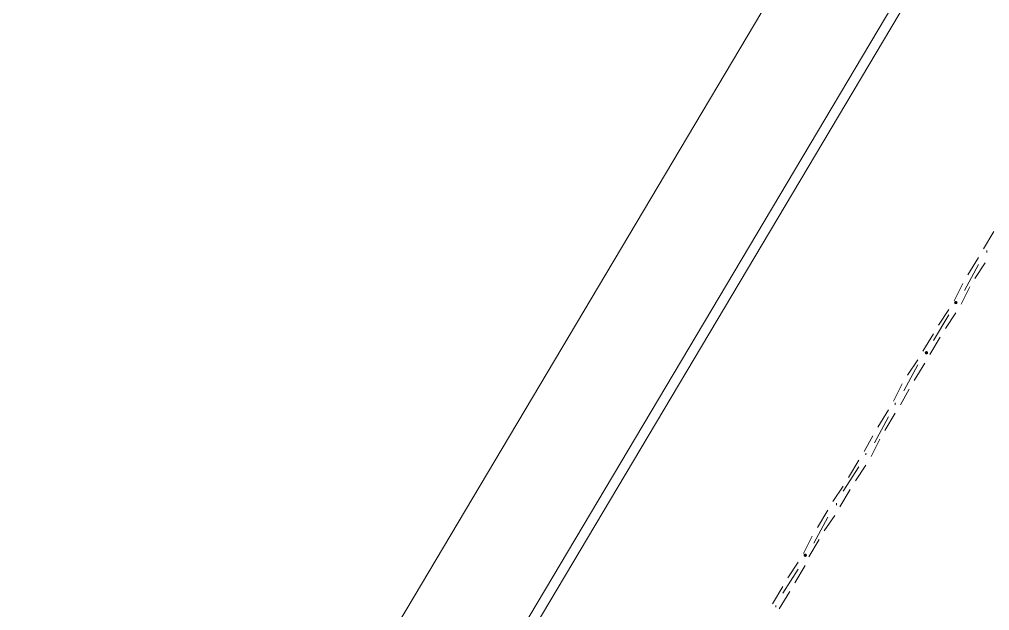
# Model space of a CAD drawing. Header units: millimetres. Extents: x 6 to 291, y 4 to 206.
# Drawn here: x 166.03 to 189.76, y 120.44 to 134.9 of the extents above; entities that cross this region are included whole.
import ezdxf

# ---------------------------------------------------------------- set-up
doc = ezdxf.new("R2010")
doc.units = ezdxf.units.MM
doc.layers.add('C00-00-00', color=7, linetype='Continuous')

msp = doc.modelspace()

# ---------------------------------------------------------------- hatches: boundary and pattern name
at = {"layer": 'C00-00-00'}
h = msp.add_hatch(color=256, dxfattribs=at)
h.dxf.hatch_style = 2
h.paths.add_polyline_path([(188.933671, 128.016006), (188.903773, 128.00357), (188.891338, 127.973673), (188.903773, 127.943775), (188.933671, 127.931339), (188.963569, 127.943775), (188.976004, 127.973673), (188.963569, 128.00357)])
h = msp.add_hatch(color=256, dxfattribs=at)
h.dxf.hatch_style = 2
h.paths.add_polyline_path([(188.933671, 128.016006), (188.903773, 128.00357), (188.891338, 127.973673), (188.903773, 127.943775), (188.933671, 127.931339), (188.963569, 127.943775), (188.976004, 127.973673), (188.963569, 128.00357)])
h = msp.add_hatch(color=256, dxfattribs=at)
h.dxf.hatch_style = 2
h.paths.add_polyline_path([(188.213996, 126.788336), (188.184098, 126.7759), (188.171663, 126.746002), (188.184098, 126.716104), (188.213996, 126.703669), (188.243894, 126.716104), (188.256329, 126.746002), (188.243894, 126.7759)])
h = msp.add_hatch(color=256, dxfattribs=at)
h.dxf.hatch_style = 2
h.paths.add_polyline_path([(188.213996, 126.788336), (188.184098, 126.7759), (188.171663, 126.746002), (188.184098, 126.716104), (188.213996, 126.703669), (188.243894, 126.716104), (188.256329, 126.746002), (188.243894, 126.7759)])
h = msp.add_hatch(color=256, dxfattribs=at)
h.dxf.hatch_style = 2
h.paths.add_polyline_path([(185.25066, 121.835335), (185.220762, 121.8229), (185.208326, 121.793002), (185.220762, 121.763104), (185.25066, 121.750669), (185.280557, 121.763104), (185.292993, 121.793002), (185.280557, 121.8229)])
h = msp.add_hatch(color=256, dxfattribs=at)
h.dxf.hatch_style = 2
h.paths.add_polyline_path([(185.25066, 121.835335), (185.220762, 121.8229), (185.208326, 121.793002), (185.220762, 121.763104), (185.25066, 121.750669), (185.280557, 121.763104), (185.292993, 121.793002), (185.280557, 121.8229)])

# ---------------------------------------------------------------- linework, layer by layer
at = {"layer": 'C00-00-00', "lineweight": 5}
for points in [[(193.971332, 151.553334), (140.335006, 61.341007)], [(194.225338, 146.261667), (145.584331, 64.473665)], [(193.505663, 145.542004), (145.372667, 64.600675)], [(189.864994, 129.709339), (189.611004, 129.286004)], [(189.695672, 129.201335), (189.695672, 129.243669)], [(189.695672, 129.201335), (189.695672, 129.243669)], [(189.145335, 128.270005), (189.483993, 128.905003)], [(189.145335, 128.270005), (189.483993, 128.905003)], [(189.483993, 129.074332), (189.230003, 128.651005)], [(189.65333, 128.947337), (189.39934, 128.566337)], [(189.102992, 128.439334), (188.891329, 128.015999)], [(189.272329, 128.354665), (189.060666, 127.931338)], [(188.383333, 127.042334), (188.764334, 127.677333)], [(188.383333, 127.042334), (188.764334, 127.677333)], [(188.764334, 127.804336), (188.510328, 127.423335)], [(188.933671, 127.719667), (188.679665, 127.338666)], [(188.383333, 127.211672), (188.129328, 126.788336)], [(188.552671, 127.127003), (188.298665, 126.703668)], [(188.002333, 126.576673), (187.748327, 126.195672)], [(188.17167, 126.492004), (187.917664, 126.068669)], [(187.663674, 125.814672), (188.002333, 126.44967)], [(187.663674, 125.814672), (188.002333, 126.44967)], [(187.621332, 125.984001), (187.409669, 125.560666)], [(187.790669, 125.857006), (187.579006, 125.476005)], [(187.282674, 125.349002), (187.028668, 124.925668)], [(187.451995, 125.476005), (187.451995, 125.51834)], [(187.451995, 125.476005), (187.451995, 125.51834)], [(186.943999, 124.544667), (187.282674, 125.179665)], [(186.943999, 124.544667), (187.282674, 125.179665)], [(187.451995, 125.264334), (187.198005, 124.840999)], [(186.901673, 124.714004), (186.689994, 124.333004)], [(187.070994, 124.629336), (186.859331, 124.206001)], [(186.562999, 124.121332), (186.308993, 123.698005)], [(186.732336, 124.248335), (186.732336, 124.290669)], [(186.732336, 124.248335), (186.732336, 124.290669)], [(186.181998, 123.359339), (186.562999, 123.952003)], [(186.181998, 123.359339), (186.562999, 123.952003)], [(186.732336, 123.994337), (186.47833, 123.613336)], [(186.181998, 123.486333), (185.927992, 123.105333)], [(186.351335, 123.401673), (186.097329, 122.978338)], [(186.012661, 123.020672), (186.012661, 123.062999)], [(186.012661, 123.020672), (186.012661, 123.062999)], [(185.462339, 122.089334), (185.800997, 122.724332)], [(185.462339, 122.089334), (185.800997, 122.724332)], [(185.800997, 122.893669), (185.547008, 122.470334)], [(185.970335, 122.766666), (185.716329, 122.385666)], [(185.419997, 122.258671), (185.208333, 121.835336)], [(185.589334, 122.174002), (185.335328, 121.750668)], [(185.081339, 121.623673), (184.827333, 121.242672)], [(185.25066, 121.539004), (184.99667, 121.115669)], [(184.700338, 120.861672), (185.081339, 121.454336)], [(184.700338, 120.861672), (185.081339, 121.454336)], [(184.700338, 121.031001), (184.446332, 120.607666)], [(184.869659, 120.904006), (184.615669, 120.480671)], [(184.531001, 120.523005), (184.531001, 120.565339)], [(184.531001, 120.523005), (184.531001, 120.565339)]]:
    msp.add_lwpolyline(points, dxfattribs=at)

doc.saveas('drawing.dxf')
